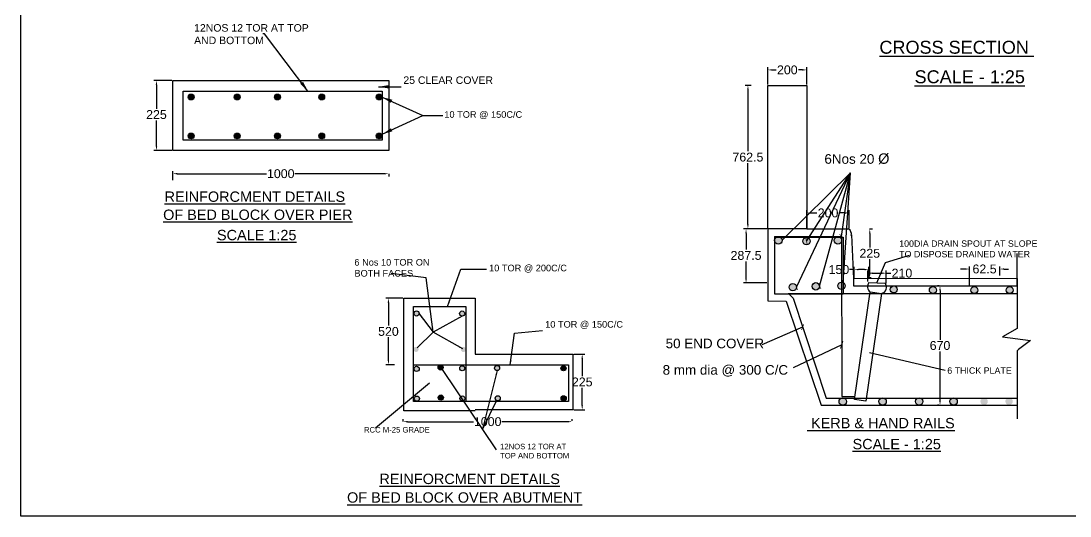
# Model space of a CAD drawing. Header units: metres. Extents: x -52 to 450, y 222 to 479.
# Drawn here: x -51.6 to 19.4, y 221.9 to 255.4 of the extents above; entities that cross this region are included whole.
import ezdxf

# ---------------------------------------------------------------- set-up
doc = ezdxf.new("R2010")
doc.units = ezdxf.units.M
doc.header["$MEASUREMENT"] = 0
for name, color, linetype in [('DIMENSION', 255, 'Continuous'), ('DRAWING', 7, 'Continuous'), ('HATCH', 7, 'Continuous'), ('TEXT', 255, 'Continuous')]:
    doc.layers.add(name, color=color, linetype=linetype)
doc.styles.get("Standard").update_dxf_attribs({"font": 'arial.ttf'})
doc.styles.add('TIMES NEW ROMAN', font='times.ttf')
doc.dimstyles.new('dig', dxfattribs={"dimtxt": 0.5, "dimasz": 0.3, "dimexe": 0.18, "dimexo": 0.0625, "dimgap": 0.09, "dimtad": 0, "dimtih": 1, "dimtoh": 1, "dimdec": 4, "dimzin": 0, "dimdsep": 46, "dimtxsty": 'Standard', "dimcen": 0, "dimadec": 0, "dimazin": 0, "dimtfac": 1, "dimtdec": 4, "dimtofl": 0, "dimtmove": 0, "dimatfit": 3, "dimldrblk": 'ARCHTICK', "dimfxl": 1, "dimtolj": 1, "dimtzin": 0, "dimarcsym": 0})
doc.dimstyles.new('ISO-25', dxfattribs={"dimtxt": 0.636364, "dimasz": 0.703125, "dimexe": 1.25, "dimexo": 0.625, "dimtad": 0, "dimtih": 1, "dimtoh": 1, "dimlfac": 100, "dimtxsty": 'TIMES NEW ROMAN', "dimcen": 2.5, "dimadec": 0, "dimazin": 0, "dimtfac": 1, "dimtmove": 0, "dimatfit": 3, "dimfxl": 1, "dimarcsym": 0})
doc.dimstyles.get("Standard").update_dxf_attribs({"dimtxt": 0.5, "dimasz": 0.3, "dimexe": 0.18, "dimexo": 0.0625, "dimgap": 0.09, "dimtad": 0, "dimtih": 1, "dimtoh": 1, "dimdec": 4, "dimzin": 0, "dimdsep": 46, "dimtxsty": 'Standard', "dimcen": 0.09, "dimadec": 0, "dimazin": 0, "dimtfac": 1, "dimtdec": 4, "dimtofl": 0, "dimtmove": 0, "dimatfit": 3, "dimfxl": 1, "dimtolj": 1, "dimtzin": 0, "dimarcsym": 0})

# ---------------------------------------------------------------- blocks, each defined once
blk = doc.blocks.new('*D91')
at = {"layer": 'Defpoints', "color": 0, "ltscale": 0.02, "transparency": 16777216}
for p in [(-41.345, 251.385), (-42.453, 246.649), (-41.345, 246.649)]:
    blk.add_point(p, dxfattribs=at)
at = {"layer": 'DIMENSION', "color": 0, "lineweight": -2, "ltscale": 0.02, "transparency": 16777216}
for p, q in [((-41.408, 251.385), (-42.633, 251.385)), ((-42.453, 251.085), (-42.453, 249.47)), ((-42.453, 246.949), (-42.453, 248.677)), ((-41.408, 246.649), (-42.633, 246.649))]:
    blk.add_line(p, q, dxfattribs=at)
at = {"layer": 'DIMENSION', "color": 0, "ltscale": 0.02, "transparency": 16777216}
for points in [[(-42.503, 251.085), (-42.403, 251.085), (-42.453, 251.385)], [(-42.503, 246.949), (-42.403, 246.949), (-42.453, 246.649)]]:
    blk.add_solid(points, dxfattribs=at)
at = {"layer": 'DIMENSION', "color": 0, "ltscale": 0.02, "transparency": 16777216, "insert": (-42.453, 249.074), "char_height": 0.6, "attachment_point": 5}
blk.add_mtext('\\A1;225', dxfattribs=at)
blk = doc.blocks.new('_ArchTick')
at = {"color": 0, "linetype": 'ByBlock', "const_width": 0.15}
blk.add_lwpolyline([(-0.5, -0.5), (0.5, 0.5)], dxfattribs=at)
blk = doc.blocks.new('*D90')
at = {"layer": 'Defpoints', "color": 0, "ltscale": 0.02, "transparency": 16777216}
for p in [(-26.73, 245.119), (-26.73, 245.073), (-41.345, 244.57)]:
    blk.add_point(p, dxfattribs=at)
at = {"layer": 'DIMENSION', "color": 0, "lineweight": -2, "ltscale": 0.02, "transparency": 16777216}
for p, q in [((-41.345, 244.632), (-41.345, 245.253)), ((-41.045, 245.073), (-34.994, 245.073)), ((-27.03, 245.073), (-33.081, 245.073)), ((-26.73, 245.057), (-26.73, 244.893))]:
    blk.add_line(p, q, dxfattribs=at)
at = {"layer": 'DIMENSION', "color": 0, "ltscale": 0.02, "transparency": 16777216}
for points in [[(-41.045, 245.123), (-41.045, 245.023), (-41.345, 245.073)], [(-27.03, 245.123), (-27.03, 245.023), (-26.73, 245.073)]]:
    blk.add_solid(points, dxfattribs=at)
at = {"layer": 'DIMENSION', "color": 0, "ltscale": 0.02, "transparency": 16777216, "insert": (-34.037, 245.073), "char_height": 0.6, "attachment_point": 5}
blk.add_mtext('\\A1;1000', dxfattribs=at)
blk = doc.blocks.new('*D92')
at = {"layer": 'Defpoints', "color": 0, "ltscale": 0.02, "transparency": 16777216}
for p in [(-25.746, 228.24), (-14.305, 228.293), (-14.305, 228.293)]:
    blk.add_point(p, dxfattribs=at)
at = {"layer": 'DIMENSION', "color": 0, "lineweight": -2, "ltscale": 0.02, "transparency": 16777216}
for p, q in [((-25.746, 228.302), (-25.746, 228.473)), ((-25.446, 228.293), (-20.982, 228.293)), ((-14.605, 228.293), (-19.069, 228.293)), ((-14.305, 228.355), (-14.305, 228.473))]:
    blk.add_line(p, q, dxfattribs=at)
at = {"layer": 'DIMENSION', "color": 0, "ltscale": 0.02, "transparency": 16777216}
for points in [[(-25.446, 228.343), (-25.446, 228.243), (-25.746, 228.293)], [(-14.605, 228.343), (-14.605, 228.243), (-14.305, 228.293)]]:
    blk.add_solid(points, dxfattribs=at)
at = {"layer": 'DIMENSION', "color": 0, "ltscale": 0.02, "transparency": 16777216, "insert": (-20.025, 228.293), "char_height": 0.6, "attachment_point": 5}
blk.add_mtext('\\A1;1000', dxfattribs=at)
blk = doc.blocks.new('*D93')
at = {"layer": 'Defpoints', "color": 0, "ltscale": 0.02, "transparency": 16777216}
for p in [(-25.701, 236.65), (-26.746, 232.147), (-26.274, 232.147)]:
    blk.add_point(p, dxfattribs=at)
at = {"layer": 'DIMENSION', "color": 0, "lineweight": -2, "ltscale": 0.02, "transparency": 16777216}
for p, q in [((-25.763, 236.65), (-26.926, 236.65)), ((-26.746, 236.35), (-26.746, 234.795)), ((-26.746, 232.447), (-26.746, 234.002)), ((-26.337, 232.147), (-26.926, 232.147))]:
    blk.add_line(p, q, dxfattribs=at)
at = {"layer": 'DIMENSION', "color": 0, "ltscale": 0.02, "transparency": 16777216}
for points in [[(-26.796, 236.35), (-26.696, 236.35), (-26.746, 236.65)], [(-26.796, 232.447), (-26.696, 232.447), (-26.746, 232.147)]]:
    blk.add_solid(points, dxfattribs=at)
at = {"layer": 'DIMENSION', "color": 0, "ltscale": 0.02, "transparency": 16777216, "insert": (-26.746, 234.399), "char_height": 0.6, "attachment_point": 5}
blk.add_mtext('\\A1;520', dxfattribs=at)
blk = doc.blocks.new('*D94')
at = {"layer": 'Defpoints', "color": 0, "ltscale": 0.02, "transparency": 16777216}
for p in [(-14.259, 232.86), (-14.259, 229.096), (-13.625, 229.096)]:
    blk.add_point(p, dxfattribs=at)
at = {"layer": 'DIMENSION', "color": 0, "lineweight": -2, "ltscale": 0.02, "transparency": 16777216}
for p, q in [((-14.197, 232.86), (-13.445, 232.86)), ((-13.625, 232.56), (-13.625, 231.374)), ((-13.625, 229.396), (-13.625, 230.582)), ((-14.197, 229.096), (-13.445, 229.096))]:
    blk.add_line(p, q, dxfattribs=at)
at = {"layer": 'DIMENSION', "color": 0, "ltscale": 0.02, "transparency": 16777216}
for points in [[(-13.675, 232.56), (-13.575, 232.56), (-13.625, 232.86)], [(-13.675, 229.396), (-13.575, 229.396), (-13.625, 229.096)]]:
    blk.add_solid(points, dxfattribs=at)
at = {"layer": 'DIMENSION', "color": 0, "ltscale": 0.02, "transparency": 16777216, "insert": (-13.625, 230.978), "char_height": 0.6, "attachment_point": 5}
blk.add_mtext('\\A1;225', dxfattribs=at)
blk = doc.blocks.new('*D103')
at = {"layer": 'Defpoints', "color": 0, "ltscale": 0.02, "transparency": 16777216}
for p in [(10.603, 237.476), (10.604, 237.476), (10.604, 229.415)]:
    blk.add_point(p, dxfattribs=at)
at = {"layer": 'DIMENSION', "color": 0, "lineweight": -2, "ltscale": 0.02, "transparency": 16777216}
for p, q in [((10.542, 237.476), (10.423, 237.476)), ((10.603, 237.176), (10.603, 233.842)), ((10.603, 229.715), (10.603, 233.049)), ((10.542, 229.415), (10.423, 229.415))]:
    blk.add_line(p, q, dxfattribs=at)
at = {"layer": 'DIMENSION', "color": 0, "ltscale": 0.02, "transparency": 16777216}
for points in [[(10.553, 237.176), (10.653, 237.176), (10.603, 237.476)], [(10.553, 229.715), (10.653, 229.715), (10.603, 229.415)]]:
    blk.add_solid(points, dxfattribs=at)
at = {"layer": 'DIMENSION', "color": 0, "ltscale": 0.02, "transparency": 16777216, "insert": (10.603, 233.445), "char_height": 0.6, "attachment_point": 5}
blk.add_mtext('\\A1;670', dxfattribs=at)
blk = doc.blocks.new('*D104')
at = {"layer": 'Defpoints', "color": 0, "ltscale": 0.02, "transparency": 16777216}
for p in [(-2.531, 241.337), (-1.058, 241.337), (-1.058, 237.681)]:
    blk.add_point(p, dxfattribs=at)
at = {"layer": 'DIMENSION', "color": 0, "lineweight": -2, "ltscale": 0.02, "transparency": 16777216}
for p, q in [((-1.121, 241.337), (-2.711, 241.337)), ((-2.531, 241.037), (-2.531, 239.937)), ((-2.531, 237.981), (-2.531, 239.144)), ((-1.121, 237.681), (-2.711, 237.681))]:
    blk.add_line(p, q, dxfattribs=at)
at = {"layer": 'DIMENSION', "color": 0, "ltscale": 0.02, "transparency": 16777216}
for points in [[(-2.581, 241.037), (-2.481, 241.037), (-2.531, 241.337)], [(-2.581, 237.981), (-2.481, 237.981), (-2.531, 237.681)]]:
    blk.add_solid(points, dxfattribs=at)
at = {"layer": 'DIMENSION', "color": 0, "ltscale": 0.02, "transparency": 16777216, "insert": (-2.531, 239.541), "char_height": 0.6, "attachment_point": 5}
blk.add_mtext('\\A1;287.5', dxfattribs=at)
blk = doc.blocks.new('*D105')
at = {"layer": 'Defpoints', "color": 0, "ltscale": 0.02, "transparency": 16777216}
for p in [(1.582, 252.096), (-1.058, 251.05), (1.582, 251.05)]:
    blk.add_point(p, dxfattribs=at)
at = {"layer": 'DIMENSION', "color": 0, "lineweight": -2, "ltscale": 0.02, "transparency": 16777216}
for p, q in [((-1.058, 251.113), (-1.058, 252.276)), ((1.582, 251.113), (1.582, 252.276)), ((-0.758, 252.096), (-0.495, 252.096)), ((1.282, 252.096), (1.019, 252.096))]:
    blk.add_line(p, q, dxfattribs=at)
at = {"layer": 'DIMENSION', "color": 0, "ltscale": 0.02, "transparency": 16777216}
for points in [[(-0.758, 252.146), (-0.758, 252.046), (-1.058, 252.096)], [(1.282, 252.146), (1.282, 252.046), (1.582, 252.096)]]:
    blk.add_solid(points, dxfattribs=at)
at = {"layer": 'DIMENSION', "color": 0, "ltscale": 0.02, "transparency": 16777216, "insert": (0.262, 252.096), "char_height": 0.6, "attachment_point": 5}
blk.add_mtext('\\A1;200', dxfattribs=at)
blk = doc.blocks.new('*D106')
at = {"layer": 'Defpoints', "color": 0, "ltscale": 0.02, "transparency": 16777216}
for p in [(4.461, 242.417), (1.582, 241.337), (4.461, 241.337)]:
    blk.add_point(p, dxfattribs=at)
at = {"layer": 'DIMENSION', "color": 0, "lineweight": -2, "ltscale": 0.02, "transparency": 16777216}
for p, q in [((1.582, 241.399), (1.582, 242.597)), ((1.882, 242.417), (2.265, 242.417)), ((4.161, 242.417), (3.778, 242.417)), ((4.461, 241.399), (4.461, 242.597))]:
    blk.add_line(p, q, dxfattribs=at)
at = {"layer": 'DIMENSION', "color": 0, "ltscale": 0.02, "transparency": 16777216}
for points in [[(1.882, 242.467), (1.882, 242.367), (1.582, 242.417)], [(4.161, 242.467), (4.161, 242.367), (4.461, 242.417)]]:
    blk.add_solid(points, dxfattribs=at)
at = {"layer": 'DIMENSION', "color": 0, "ltscale": 0.02, "transparency": 16777216, "insert": (3.021, 242.417), "char_height": 0.6, "attachment_point": 5}
blk.add_mtext('\\A1;200', dxfattribs=at)
blk = doc.blocks.new('*D99')
at = {"layer": 'Defpoints', "color": 0, "ltscale": 0.02, "transparency": 16777216}
for p in [(-2.404, 251.05), (-2.13, 251.05), (-2.013, 241.337)]:
    blk.add_point(p, dxfattribs=at)
at = {"layer": 'DIMENSION', "color": 0, "lineweight": -2, "ltscale": 0.02, "transparency": 16777216}
for p, q in [((-2.192, 251.05), (-2.584, 251.05)), ((-2.404, 250.75), (-2.404, 246.591)), ((-2.404, 241.637), (-2.404, 245.798)), ((-2.076, 241.337), (-2.584, 241.337))]:
    blk.add_line(p, q, dxfattribs=at)
at = {"layer": 'DIMENSION', "color": 0, "ltscale": 0.02, "transparency": 16777216}
for points in [[(-2.454, 250.75), (-2.354, 250.75), (-2.404, 251.05)], [(-2.454, 241.637), (-2.354, 241.637), (-2.404, 241.337)]]:
    blk.add_solid(points, dxfattribs=at)
at = {"layer": 'DIMENSION', "color": 0, "ltscale": 0.02, "transparency": 16777216, "insert": (-2.404, 246.194), "char_height": 0.6, "attachment_point": 5}
blk.add_mtext('\\A1;762.5', dxfattribs=at)
blk = doc.blocks.new('*D100')
at = {"layer": 'Defpoints', "color": 0, "ltscale": 0.02, "transparency": 16777216}
for p in [(5.773, 241.337), (5.846, 238.032), (6.001, 238.032)]:
    blk.add_point(p, dxfattribs=at)
at = {"layer": 'DIMENSION', "color": 0, "lineweight": -2, "ltscale": 0.02, "transparency": 16777216}
for p, q in [((5.836, 241.337), (6.026, 241.337)), ((5.846, 241.037), (5.846, 240.081)), ((5.846, 238.332), (5.846, 239.288)), ((5.939, 238.032), (5.666, 238.032))]:
    blk.add_line(p, q, dxfattribs=at)
at = {"layer": 'DIMENSION', "color": 0, "ltscale": 0.02, "transparency": 16777216}
for points in [[(5.796, 241.037), (5.896, 241.037), (5.846, 241.337)], [(5.796, 238.332), (5.896, 238.332), (5.846, 238.032)]]:
    blk.add_solid(points, dxfattribs=at)
at = {"layer": 'DIMENSION', "color": 0, "ltscale": 0.02, "transparency": 16777216, "insert": (5.846, 239.685), "char_height": 0.6, "attachment_point": 5}
blk.add_mtext('\\A1;225', dxfattribs=at)
blk = doc.blocks.new('*D107')
at = {"layer": 'Defpoints', "color": 0, "ltscale": 0.02, "transparency": 16777216}
for p in [(14.646, 238.624), (14.646, 238.126), (12.591, 237.476)]:
    blk.add_point(p, dxfattribs=at)
at = {"layer": 'DIMENSION', "color": 0, "lineweight": -2, "ltscale": 0.02, "transparency": 16777216}
for p, q in [((12.591, 237.538), (12.591, 238.804)), ((14.646, 238.189), (14.646, 238.804)), ((12.291, 238.624), (11.991, 238.624)), ((14.946, 238.624), (15.246, 238.624))]:
    blk.add_line(p, q, dxfattribs=at)
at = {"layer": 'DIMENSION', "color": 0, "ltscale": 0.02, "transparency": 16777216}
for points in [[(12.291, 238.674), (12.291, 238.574), (12.591, 238.624)], [(14.946, 238.674), (14.946, 238.574), (14.646, 238.624)]]:
    blk.add_solid(points, dxfattribs=at)
at = {"layer": 'DIMENSION', "color": 0, "ltscale": 0.02, "transparency": 16777216, "insert": (13.619, 238.624), "char_height": 0.6, "attachment_point": 5}
blk.add_mtext('\\A1;62.5', dxfattribs=at)
blk = doc.blocks.new('*D101')
at = {"layer": 'Defpoints', "color": 0, "ltscale": 0.02, "transparency": 16777216}
for p in [(4.782, 238.582), (5.79, 238.021), (4.782, 237.945)]:
    blk.add_point(p, dxfattribs=at)
at = {"layer": 'DIMENSION', "color": 0, "lineweight": -2, "ltscale": 0.02, "transparency": 16777216}
for p, q in [((4.782, 238.007), (4.782, 238.762)), ((5.79, 238.084), (5.79, 238.762)), ((4.782, 238.582), (4.482, 238.582)), ((5.49, 238.582), (5.082, 238.582))]:
    blk.add_line(p, q, dxfattribs=at)
at = {"layer": 'DIMENSION', "color": 0, "ltscale": 0.02, "transparency": 16777216}
for points in [[(5.082, 238.632), (5.082, 238.532), (4.782, 238.582)], [(5.49, 238.632), (5.49, 238.532), (5.79, 238.582)]]:
    blk.add_solid(points, dxfattribs=at)
at = {"layer": 'DIMENSION', "color": 0, "ltscale": 0.02, "transparency": 16777216, "insert": (3.758, 238.582), "char_height": 0.6, "attachment_point": 5}
blk.add_mtext('\\A1;150', dxfattribs=at)
blk = doc.blocks.new('*D102')
at = {"layer": 'Defpoints', "color": 0, "ltscale": 0.02, "transparency": 16777216}
for p in [(6.967, 238.343), (5.725, 237.714), (6.967, 237.588)]:
    blk.add_point(p, dxfattribs=at)
at = {"layer": 'DIMENSION', "color": 0, "lineweight": -2, "ltscale": 0.02, "transparency": 16777216}
for p, q in [((5.725, 237.776), (5.725, 238.523)), ((6.025, 238.343), (6.667, 238.343)), ((6.967, 237.65), (6.967, 238.523)), ((6.967, 238.343), (7.267, 238.343))]:
    blk.add_line(p, q, dxfattribs=at)
at = {"layer": 'DIMENSION', "color": 0, "ltscale": 0.02, "transparency": 16777216}
for points in [[(6.025, 238.393), (6.025, 238.293), (5.725, 238.343)], [(6.667, 238.393), (6.667, 238.293), (6.967, 238.343)]]:
    blk.add_solid(points, dxfattribs=at)
at = {"layer": 'DIMENSION', "color": 0, "ltscale": 0.02, "transparency": 16777216, "insert": (8.024, 238.343), "char_height": 0.6, "attachment_point": 5}
blk.add_mtext('\\A1;210', dxfattribs=at)

msp = doc.modelspace()

# ---------------------------------------------------------------- hatches: boundary and pattern name
h = msp.add_hatch(color=256)
h.paths.add_polyline_path([(1.81232, 240.50574, 1), (1.31141, 240.50574, 1)])
h.paths.add_polyline_path([(1.94091, 237.45449, 1), (2.44182, 237.45449, 1)])
h.paths.add_polyline_path([(7.70482, 237.239, 1), (7.23131, 237.239, 1)])
h.paths.add_polyline_path([(9.88159, 237.20214, 1), (10.35509, 237.20214, 1)])
h.paths.add_polyline_path([(12.68793, 237.20214, 1), (13.16144, 237.20214, 1)])
h.paths.add_polyline_path([(15.08158, 237.20214, 1), (15.55509, 237.20214, 1)])
h.paths.add_polyline_path([(4.26585, 229.65442, 0.28575599), (4.12601, 229.87912), (3.90478, 229.87912, 0.28575599), (3.76494, 229.65442, 0.33083165), (3.9431, 229.41462), (4.08768, 229.41462, 0.33083165)])
h.paths.add_polyline_path([(6.84696, 229.87912), (6.58686, 229.87912, 0.2619627), (6.46645, 229.66508, 1), (6.96736, 229.66508, 0.2619627)])
h.paths.add_polyline_path([(9.31523, 229.87912), (9.05513, 229.87912, 0.2619627), (8.93473, 229.66508, 1), (9.43563, 229.66508, 0.2619627)])
h.paths.add_polyline_path([(11.77452, 229.66508, 0.2619627), (11.65411, 229.87912), (11.39402, 229.87912, 0.2619627), (11.27361, 229.66508, 1)])
h.paths.add_polyline_path([(13.83959, 229.66508, 0.2619627), (13.71918, 229.87912), (13.45909, 229.87912, 0.2619627), (13.33868, 229.66508, 1)])
h.paths.add_polyline_path([(15.40878, 229.87912), (15.14869, 229.87912, 0.2619627), (15.02828, 229.66508, 1), (15.52919, 229.66508, 0.2619627)])
at = {"layer": 'HATCH'}
for points in [[(-40.3065, 250.26357, 1), (-39.91141, 250.26357, 1)], [(-37.18736, 250.26357, 1), (-36.79227, 250.26357, 1)], [(-34.45769, 250.26357, 1), (-34.0626, 250.26357, 1)], [(-31.46129, 250.26357, 1), (-31.0662, 250.26357, 1)], [(-27.57313, 250.26357, 1), (-27.17804, 250.26357, 1)], [(-40.3065, 247.62809, 1), (-39.91141, 247.62809, 1)], [(-37.18736, 247.62809, 1), (-36.79227, 247.62809, 1)], [(-34.45769, 247.62809, 1), (-34.0626, 247.62809, 1)], [(-31.46129, 247.62809, 1), (-31.0662, 247.62809, 1)], [(-27.57313, 247.62809, 1), (-27.17804, 247.62809, 1)], [(-23.38555, 231.9643, 1), (-23.03853, 231.9643, 1)], [(-15.0651, 231.9084, 1), (-14.71809, 231.9084, 1)], [(-23.37514, 229.92784, 1), (-23.02813, 229.92784, 1)], [(-15.0547, 229.87194, 1), (-14.70769, 229.87194, 1)]]:
    msp.add_hatch(color=256, dxfattribs=at).paths.add_polyline_path(points)
h = msp.add_hatch(color=256, dxfattribs=at)
h.paths.add_polyline_path([(-0.09329, 240.56099, 0.97535954), (-0.59389, 240.57348), (-0.59389, 240.5485, 0.97535954)])
h.paths.add_polyline_path([(3.94306, 240.56065, 1), (3.44215, 240.56065, 1)])
h.paths.add_polyline_path([(3.68264, 237.48604, 1), (4.18355, 237.48604, 1)])
h.paths.add_polyline_path([(0.88263, 237.39506, 1), (0.38172, 237.39506, 1)])
h = msp.add_hatch(color=256, dxfattribs=at)
h.paths.add_polyline_path([(-21.92649, 235.61272, 1), (-21.57948, 235.61272, 1)])
h.paths.add_polyline_path([(-24.66339, 235.61769, 1), (-25.0104, 235.61769, 1)])
h = msp.add_hatch(color=256, dxfattribs=at)
h.paths.add_polyline_path([(-21.54569, 233.29679, 0.67483263), (-21.84411, 233.17637, 0.28343791), (-21.74857, 233.02137)])
h.paths.add_polyline_path([(-21.50233, 233.13412), (-21.50233, 233.21863, 0.1310024), (-21.54569, 233.29679), (-21.74857, 233.02137, 0.48022334)])
h.paths.add_polyline_path([(-24.84106, 233.35566), (-24.91331, 233.35566, 0.18293728), (-25.01663, 233.2892), (-24.82494, 233.0205, 0.32720785), (-24.70368, 233.18596, 0.35403658)])
h.paths.add_polyline_path([(-25.01663, 233.2892, 0.16069185), (-25.05069, 233.18596, 0.50692297), (-24.82494, 233.0205)])
h = msp.add_hatch(color=256, dxfattribs=at)
h.paths.add_polyline_path([(-19.21482, 231.92525, 1), (-19.56184, 231.92525, 1)])
h.paths.add_polyline_path([(-19.17408, 229.8781, 1), (-19.52109, 229.8781, 1)])
h.paths.add_polyline_path([(-21.56021, 229.8634, 1), (-21.90722, 229.8634, 1)])
h.paths.add_polyline_path([(-21.91763, 231.90805, 1), (-21.57061, 231.90805, 1)])
h.paths.add_polyline_path([(-25.00805, 231.86654, 1), (-24.66104, 231.86654, 1)])
h.paths.add_polyline_path([(-24.99248, 229.85302, 1), (-24.64546, 229.85302, 1)])

# ---------------------------------------------------------------- linework, layer by layer
msp.add_lwpolyline([(-0.58889, 240.77782), (4.04147, 240.77782), (4.04147, 236.91722), (-0.58889, 236.91722)], close=True)
msp.add_lwpolyline([(3.9536, 229.98913), (4.84762, 229.98913)])
for centre in [(7.46806, 237.239), (10.11834, 237.20214), (12.92468, 237.20214), (15.31833, 237.20214)]:
    msp.add_circle(centre, 0.23675)
at = {"layer": 'DIMENSION', "ltscale": 0.02}
msp.add_lwpolyline([(56.46593, 221.91126), (-51.62706, 221.91126), (-51.62706, 296.94642), (56.46593, 296.94642)], close=True, dxfattribs=at)
at = {"layer": 'DRAWING'}
for p, q in [((-25.7006, 229.03191), (-25.7006, 236.65043)), ((-20.87962, 236.65043), (-20.87962, 232.86021)), ((-20.87962, 232.86021), (-14.25913, 232.86021)), ((-20.87962, 229.03191), (-25.7006, 229.03191)), ((-14.25913, 229.09566), (-20.87962, 229.09566))]:
    msp.add_line(p, q, dxfattribs=at)
at = {"layer": 'DRAWING', "ltscale": 0.02}
for points in [[(-41.34501, 251.38512), (-26.72972, 251.38512), (-26.72972, 246.64892), (-41.34501, 246.64892)], [(-40.63838, 250.66178), (-27.1606, 250.66178), (-27.1606, 247.33782), (-40.63838, 247.33782)], [(5.87943, 237.07567), (6.63686, 236.96539), (5.57767, 229.69077), (4.82024, 229.80106)]]:
    msp.add_lwpolyline(points, close=True, dxfattribs=at)
at = {"layer": 'DRAWING'}
for points in [[(-1.05838, 251.05034), (1.58196, 251.05034), (1.58196, 241.33681), (-1.05838, 241.33681)], [(-25.05703, 232.14679), (-14.55086, 232.14679), (-14.55086, 229.67017), (-25.05703, 229.67017)]]:
    msp.add_lwpolyline(points, close=True, dxfattribs=at)
for points in [[(-1.05838, 241.33681), (-1.05838, 236.46166), (0.19419, 236.4474), (2.54497, 229.41462), (15.82539, 229.41462)], [(-0.59389, 240.82012), (-0.59389, 237.87573), (-0.58889, 237.87081)], [(-0.59389, 240.82012), (3.93267, 240.82012), (3.9536, 229.98913)], [(1.58196, 241.33681), (4.39359, 241.33681)], [(4.61499, 240.93631), (4.75422, 237.95313), (4.75422, 237.47575), (15.81579, 237.47575), (15.81579, 237.97704), (4.75422, 237.95313)], [(15.81579, 237.97704), (15.81579, 239.67543)], [(15.81579, 237.97704), (15.81579, 234.60915), (14.82813, 234.04271), (16.71934, 233.78193), (15.92777, 233.17488), (15.82539, 233.08358), (15.82539, 228.48407)], [(0.33024, 236.96539), (15.83191, 236.96539)], [(0.37914, 236.91722), (0.65868, 236.64185), (2.89072, 229.87912), (15.82539, 229.87912)], [(-21.49531, 236.09078), (-21.49531, 229.66724), (-25.05703, 229.66724), (-25.05703, 236.09078)]]:
    msp.add_lwpolyline(points, dxfattribs=at)
at = {"layer": 'DRAWING', "ltscale": 0.02}
for points in [[(5.78584, 237.70669), (6.88052, 237.66962)], [(-25.7006, 236.65043), (-20.87962, 236.65043)], [(-25.05703, 236.09078), (-21.49531, 236.09078)], [(-14.25913, 232.86021), (-14.25913, 229.09566)]]:
    msp.add_lwpolyline(points, dxfattribs=at)
at = {"layer": 'DRAWING'}
for centre, radius in [((-40.10895, 250.26357), 0.19755), ((-36.98981, 250.26357), 0.19755), ((-34.26014, 250.26357), 0.19755), ((-31.26375, 250.26357), 0.19755), ((-27.37558, 250.26357), 0.19755), ((-40.10895, 247.62809), 0.19755), ((-36.98981, 247.62809), 0.19755), ((-34.26014, 247.62809), 0.19755), ((-31.26375, 247.62809), 0.19755), ((-27.37558, 247.62809), 0.19755), ((-0.34374, 240.56099), 0.25045), ((3.6926, 240.56065), 0.25045), ((1.56186, 240.50574), 0.25045), ((0.63218, 237.39506), 0.25045), ((2.19136, 237.45449), 0.25045), ((3.9331, 237.48604), 0.25045), ((-24.83689, 235.61769), 0.17351), ((-21.75299, 235.61272), 0.17351), ((-24.83455, 231.86654), 0.17351), ((-23.21204, 231.9643), 0.17351), ((-21.74412, 231.90805), 0.17351), ((-19.38833, 231.92525), 0.17351), ((-14.89159, 231.9084), 0.17351), ((-24.81897, 229.85302), 0.17351), ((-23.20164, 229.92784), 0.17351), ((-21.73372, 229.8634), 0.17351), ((-19.34758, 229.8781), 0.17351), ((-14.88119, 229.87194), 0.17351), ((4.01539, 229.65442), 0.25045), ((6.71691, 229.66508), 0.25045), ((9.18518, 229.66508), 0.25045), ((11.52406, 229.66508), 0.25045)]:
    msp.add_circle(centre, radius, dxfattribs=at)
msp.add_arc((4.17725, 240.97883), 0.42811, 348.3516179, 56.7394983, dxfattribs=at)
at = {"layer": 'DRAWING', "ltscale": 0.02}
for centre, radius, start, end in [((6.12772, 237.43494), 0.43672, 141.5206086, 235.351292), ((6.53945, 237.39336), 0.43892, 282.8222047, 39.0065004)]:
    msp.add_arc(centre, radius, start, end, dxfattribs=at)
at = {"layer": 'TEXT', "ltscale": 0.02}
msp.add_lwpolyline([(6.33318, 237.68816), (6.9108, 239.06277), (8.53182, 239.57202)], dxfattribs=at)

# ---------------------------------------------------------------- texts
at = {"layer": 'TEXT'}
for s, height, p in [('%%UCROSS SECTION ', 0.875, (6.49865, 253.19322)), ('%%USCALE - 1:25', 0.875, (8.88013, 251.1956)), ('%%UREINFORCMENT DETAILS', 0.7, (-41.90351, 243.17089)), ('%%U KERB & HAND RAILS', 0.7, (1.59764, 227.84731)), ('%%USCALE - 1:25', 0.7, (4.68236, 226.42811)), ('%%UREINFORCMENT DETAILS', 0.7, (-27.35971, 224.07374))]:
    msp.add_text(s, height=height, dxfattribs=at).set_placement(p)
at = {"layer": 'TEXT', "attachment_point": 1}
for s, insert, char_height, width in [('12NOS 12 TOR AT TOP AND BOTTOM ', (-39.90477, 255.19517), 0.5077314, 8.0117216), ('25 CLEAR COVER', (-25.73585, 251.65757), 0.5077314, 7.0490536), ('10 TOR @ 150C/C', (-22.96029, 249.30303), 0.4459449, 5.2140197), ('6Nos 20 {\\H1.0833x;Ø}', (2.77552, 246.44935), 0.6502241, 14.2758321), ('{\\L OF BED BLOCK OVER PIER }', (-42.27427, 242.64601), 0.7, 21.8478415), ('{\\LSCALE 1:25}', (-38.35604, 241.27357), 0.7, 21.8478415), ('100DIA DRAIN SPOUT AT SLOPE TO DISPOSE DRAINED WATER', (7.83809, 240.55955), 0.4291431, 9.3741146), ('6 Nos 10 TOR ON BOTH FACES', (-29.04903, 239.30067), 0.4459449, 5.2140197), ('10 TOR @ 200C/C', (-19.93042, 238.91442), 0.4459449, 5.5745409), ('10 TOR @ 150C/C', (-16.13302, 235.10258), 0.4459449, 5.2140197), ('50 END COVER', (-7.97523, 233.91301), 0.6502241, 6.6582145), ('8 mm dia @ 300 C/C', (-8.17837, 232.12397), 0.6502241, 14.2758321), ('6 THICK PLATE', (11.09485, 231.96913), 0.4291431, 4.8055504), ('RCC M-25 GRADE', (-28.40099, 227.93347), 0.3728106, 4.7703312), ('12NOS 12 TOR AT TOP AND BOTTOM ', (-19.18852, 226.79985), 0.3728106, 4.7703312), ('{\\L OF BED BLOCK OVER ABUTMENT}', (-29.81966, 223.5152), 0.7, 21.8478415)]:
    msp.add_mtext(s, dxfattribs=dict(at, insert=insert, char_height=char_height, width=width))

# ---------------------------------------------------------------- dimensions: what is measured, and where the dimension line sits
at = {"layer": 'DIMENSION', "ltscale": 0.02}
for base, p1, p2, text, picture, middle in [((1.58196, 252.09622), (-1.05838, 251.05034), (1.58196, 251.05034), '200', '*D105', (0.26179, 252.09622)), ((-26.72972, 245.07347), (-41.34501, 244.56971), (-26.72972, 245.11927), '1000', '*D90', (-34.03737, 245.07347)), ((4.46104, 242.41742), (1.58196, 241.33681), (4.46104, 241.33681), '200', '*D106', (3.0215, 242.41742)), ((4.78176, 238.58201), (5.78966, 238.02114), (4.78176, 237.94465), '150', '*D101', (3.7582, 238.58201)), ((6.96674, 238.34303), (5.72491, 237.71364), (6.96674, 237.58778), '210', '*D102', (8.02365, 238.34303)), ((14.64633, 238.62357), (12.59131, 237.47575), (14.64633, 238.12614), '62.5', '*D107', (13.61882, 238.62357)), ((-14.30463, 228.29299), (-25.7461, 228.23978), (-14.30463, 228.29299), '1000', '*D92', (-20.02537, 228.29299))]:
    dim = msp.add_linear_dim(base=base, p1=p1, p2=p2, text=text, dimstyle='dig', override={"dimtxt": 0.6}, dxfattribs=at)
    dim.commit()
    dim.dimension.update_dxf_attribs({"geometry": picture, "text_midpoint": middle})
for base, p1, p2, text, picture, middle in [((-42.45301, 246.64892), (-41.34501, 251.38512), (-41.34501, 246.64892), '225', '*D91', (-42.45301, 249.07355)), ((-2.40405, 251.05034), (-2.01306, 241.33681), (-2.12966, 251.05034), '762.5', '*D99', (-2.40405, 246.19431)), ((-2.53132, 241.33681), (-1.05838, 237.68128), (-1.05838, 241.33681), '287.5', '*D104', (-2.53132, 239.54062))]:
    dim = msp.add_linear_dim(base=base, p1=p1, p2=p2, angle=90, text=text, dimstyle='dig', override={"dimtxt": 0.6}, dxfattribs=at)
    dim.commit()
    dim.dimension.update_dxf_attribs({"geometry": picture, "text_midpoint": middle, "dimtype": 160})
for base, p1, p2, text, picture, middle in [((5.84592, 238.03221), (5.77335, 241.33681), (6.00107, 238.03221), '225', '*D100', (5.84592, 239.68451)), ((10.60304, 237.47575), (10.60409, 229.41462), (10.60409, 237.47575), '670', '*D103', (10.60304, 233.44519)), ((-26.74615, 232.14679), (-25.7006, 236.65043), (-26.27411, 232.14679), '520', '*D93', (-26.74615, 234.39861)), ((-13.62517, 229.09566), (-14.25913, 232.86021), (-14.25913, 229.09566), '225', '*D94', (-13.62517, 230.97793))]:
    dim = msp.add_linear_dim(base=base, p1=p1, p2=p2, angle=90, text=text, dimstyle='dig', override={"dimtxt": 0.6}, dxfattribs=at)
    dim.commit()
    dim.dimension.update_dxf_attribs({"geometry": picture, "text_midpoint": middle})

# ---------------------------------------------------------------- leaders
for points in [[(-0.09349, 240.57099), (4.54326, 245.14059)], [(0.88263, 237.39506), (4.54326, 245.14059)], [(2.44182, 237.45449), (4.54326, 245.14059)], [(3.93267, 240.82012), (4.54326, 245.14059)], [(4.04147, 237.71183), (4.54326, 245.14059)], [(1.30161, 234.69389), (-1.47054, 233.49253)]]:
    msp.add_leader(points, dimstyle='dig', override={"dimgap": 0.09, "dimtad": 0})
for points, dimstyle, override in [([(1.56186, 240.50574), (4.54326, 245.14059)], 'dig', {"dimtxt": 0.6}), ([(-23.72709, 234.35919), (-24.18832, 238.03256), (-26.57194, 238.33017)], 'Standard', {"dimgap": 0.09, "dimtad": 0}), ([(-22.73534, 236.09078), (-21.8441, 238.61587), (-20.10913, 238.61587)], 'Standard', {"dimgap": 0.09, "dimtad": 0}), ([(-24.66492, 235.59463), (-23.72709, 234.35919)], 'Standard', {"dimgap": 0.09, "dimtad": 0}), ([(-21.75299, 235.43921), (-23.72709, 234.35919)], 'Standard', {"dimgap": 0.09, "dimtad": 0}), ([(-18.49295, 232.14679), (-18.2196, 234.27865), (-16.30629, 234.47366)], 'Standard', {"dimgap": 0.09, "dimtad": 0}), ([(-24.80418, 233.29515), (-23.72709, 234.35919)], 'Standard', {"dimgap": 0.09, "dimtad": 0}), ([(-21.71757, 233.21856), (-23.72709, 234.35919)], 'Standard', {"dimgap": 0.09, "dimtad": 0}), ([(-23.09758, 231.8339), (-19.44157, 226.3794)], 'Standard', {"dimgap": 0.09, "dimtad": 0}), ([(-19.38833, 231.75174), (-20.38033, 227.77996)], 'Standard', {"dimgap": 0.09, "dimtad": 0}), ([(-23.96838, 230.9038), (-27.62607, 227.85923)], 'Standard', {"dimgap": 0.09, "dimtad": 0}), ([(-19.42421, 229.72243), (-20.38033, 227.77996)], 'Standard', {"dimgap": 0.09, "dimtad": 0})]:
    msp.add_leader(points, dimstyle=dimstyle, override=override, dxfattribs=at)
at = {"layer": 'DRAWING', "ltscale": 0.02}
for points in [[(-32.1955, 250.66178), (-35.12997, 254.53596), (-35.24384, 254.53596)], [(-27.4174, 250.95562), (-25.87378, 250.95562)], [(-27.17804, 250.26357), (-24.40902, 249.01904), (-23.0682, 249.01904)], [(-27.1606, 247.75254), (-24.40902, 249.01904)]]:
    msp.add_leader(points, dimstyle='ISO-25', override={"dimgap": 0.625, "dimtad": 0}, dxfattribs=at)
at = {"layer": 'HATCH'}
msp.add_leader([(3.94683, 233.49257), (0.66349, 231.94609)], dimstyle='dig', override={"dimasz": 0.375, "dimgap": 0.09, "dimtad": 0}, dxfattribs=at)
at = {"layer": 'TEXT', "ltscale": 0.02}
msp.add_leader([(5.83085, 232.9657), (10.94366, 231.77912)], dimstyle='ISO-25', override={"dimasz": 0.3, "dimgap": 0.625, "dimtad": 0}, dxfattribs=at)

doc.saveas('drawing.dxf')
